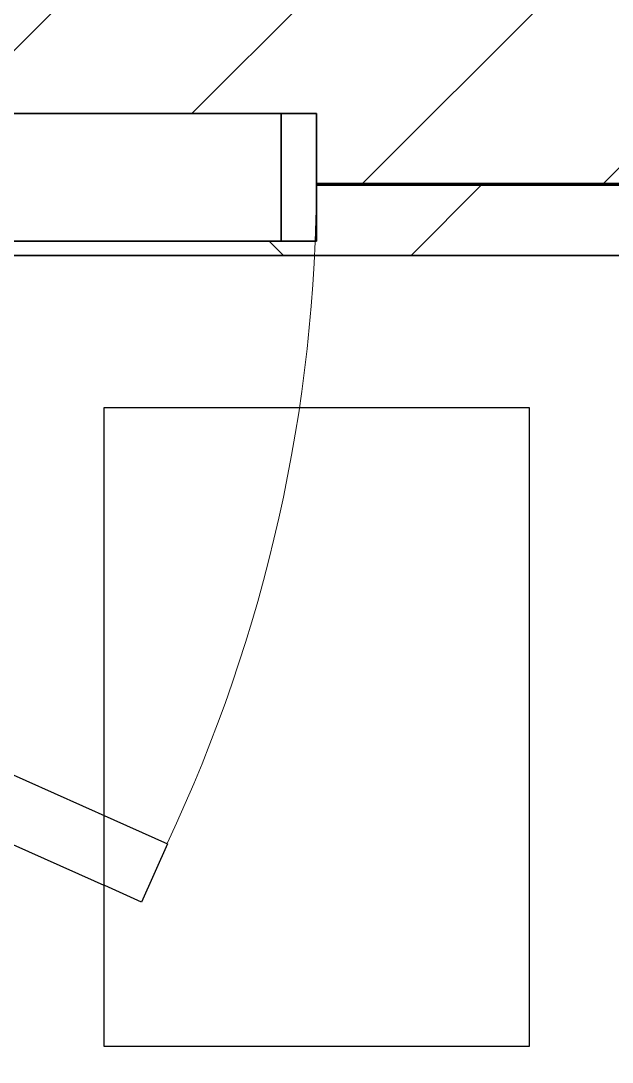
# Model space of a CAD drawing. Header units: millimetres. Extents: x -795739 to -715748, y -34378 to 22353.
# Drawn here: x -779391 to -778974, y 7325 to 8059 of the extents above; entities that cross this region are included whole.
import ezdxf
from ezdxf.xclip import XClip

# ---------------------------------------------------------------- set-up
doc = ezdxf.new("R2010")
doc.units = ezdxf.units.MM
doc.header["$XCLIPFRAME"] = 0
doc.layers.add('000 - WIPEOUT', color=250, linetype='Continuous')
doc.layers.add('A11_ALU.SOLID SHEET', color=2, linetype='Continuous')
for name, color, linetype, lineweight in [('A-DOOR', 3, 'Continuous', 25), ('A-DOOR-E', 2, 'Continuous', 25), ('A-DOOR-OPNG', 2, 'Continuous', 9), ('A-GLAZ-CURT', 2, 'Continuous', 9), ('A-WALL', 5, 'Continuous', 35), ('A-WALL-FNSH', 2, 'Continuous', 35), ('A-WALL-PATT', 1, 'Continuous', 9)]:
    doc.layers.add(name, color=color, linetype=linetype, lineweight=lineweight)

# ---------------------------------------------------------------- blocks, each defined once
blk = doc.blocks.new('DPA_AC-SG-PI - A2_1200x2000 mm-12150596-4282-01 ENLARGED LOWER PLATFORM LEVEL - REFLECTED CEILING PLAN - SHEET 3')
at = {"layer": 'A-DOOR', "lineweight": 35}
for p, q in [((575, 75), (575, -15)), ((600, 75), (575, 75)), ((600, -15), (600, 75)), ((575, -15), (600, -15))]:
    blk.add_line(p, q, dxfattribs=at)
at = {"layer": 'A-DOOR-E'}
for p, q in [((-600, 75), (600, 75)), ((575, 75), (-575, 75)), ((575, 75), (575, -15)), ((600, -15), (600, 75)), ((-556.64, 29.95), (494.88, -439.85)), ((476.52, -480.94), (-575, -11.13)), ((-456.03, -15), (575, -15)), ((600, -15), (-456.03, -15)), ((494.88, -439.85), (476.52, -480.94))]:
    blk.add_line(p, q, dxfattribs=at)
at = {"layer": 'A-DOOR-OPNG'}
blk.add_arc((-500, 30.2), 1100, 334.74419, 0, dxfattribs=at)
blk = doc.blocks.new('PPLS-PP19_Custom Tile Pattern - Custom Tile Pattern-V68-4282-01 ENLARGED LOWER PLATFORM LEVEL - REFLECTED CEILING PLAN - SHEET 3')
at = {"layer": 'A-GLAZ-CURT'}
for p, q in [((-300, 0), (300, 0)), ((300, 0), (-300, 0)), ((195.99, 0), (197.58, 0)), ((197.58, 0), (195.99, 0)), ((198.07, 0), (213.31, 0)), ((213.31, 0), (198.07, 0)), ((230.06, 0), (300, 0)), ((-300, -50), (300, -50)), ((300, -50), (-300, -50))]:
    blk.add_line(p, q, dxfattribs=at)
for points, knots in [([(103.09, 0), (101.08, 0), (86.31, 0), (63.34, 0), (35.84, 0), (12, 0), (3.08, 0), (-1.67, 0), (-2.25, 0)], [-375.435014, -375.435014, -375.435014, -375.435014, -369.147452, -330.153101, -307.516438, -285.83788, -246.234814, -234.646884, -234.646884, -234.646884, -234.646884]), ([(114.39, 0), (114.2, 0), (112.08, 0), (105.42, 0), (92.38, 0), (85.59, 0), (74.4, 0), (62.26, 0), (51.85, 0), (43.81, 0), (29.53, 0), (20.67, 0), (18.85, 0), (18.16, 0)], [-8148.58938, -8148.58938, -8148.58938, -8148.58938, -8105.191388, -7723.759874, -7531.75727, -7135.649961, -6924.452779, -6738.82075, -6548.303034, -6314.283804, -6135.05769, -5972.647715, -5832.674503, -5832.674503, -5832.674503, -5832.674503]), ([(27.44, 0), (27.9, 0), (29.54, 0), (38.07, 0), (53.39, 0), (71.67, 0), (84.83, 0), (86.01, 0), (92.51, 0), (94.33, 0)], [-5037.309798, -5037.309798, -5037.309798, -5037.309798, -4887.603822, -4705.298446, -4353.683244, -3960.84581, -3759.045785, -3336.541051, -2783.776468, -2783.776468, -2783.776468, -2783.776468]), ([(136.44, 0), (121.66, 0), (86.93, 0), (51.16, 0), (31.18, 0)], [-106.750556, -106.750556, -106.750556, -106.750556, -59.610984, 0, 0, 0, 0]), ([(130.25, 0), (122.83, 0), (104.29, 0), (76.86, 0), (57.82, 0), (46.51, 0), (41.18, 0), (36.02, 0), (35.54, 0), (35.54, 0)], [-439.039225, -439.039225, -439.039225, -439.039225, -401.860199, -357.622665, -341.267687, -334.000314, -326.15566, -319.318397, -317.489778, -317.489778, -317.489778, -317.489778]), ([(62.35, 0), (71.47, 0), (96.45, 0), (119.77, 0), (128.14, 0), (129.98, 0)], [-284.604386, -284.604386, -284.604386, -284.604386, -249.500363, -194.761443, -174.380664, -174.380664, -174.380664, -174.380664]), ([(62.35, 0), (64.14, 0), (77.42, 0), (100.57, 0), (116.36, 0), (128.63, 0), (128.95, 0)], [-103.26122, -103.26122, -103.26122, -103.26122, -97.899267, -63.759246, -39.050993, -35.895543, -35.895543, -35.895543, -35.895543]), ([(62.76, 0), (70.11, 0), (95.6, 0), (120.63, 0), (138.28, 0), (138.53, 0)], [-368.75101, -368.75101, -368.75101, -368.75101, -346.313304, -291.370682, -290.5735, -290.5735, -290.5735, -290.5735]), ([(94.4, 0), (94.4, 0), (94.64, 0), (99.11, 0), (108.97, 0), (120.79, 0), (139.94, 0), (163.31, 0), (185.23, 0), (193.62, 0), (194.69, 0), (194.79, 0)], [-2348.345796, -2348.345796, -2348.345796, -2348.345796, -2310.419338, -2233.599744, -2052.234781, -1843.028543, -1530.39897, -1095.004608, -529.74427, -295.064701, -265.121568, -265.121568, -265.121568, -265.121568]), ([(129.02, 0), (129.02, 0), (124.41, 0), (122.35, 0), (114.96, 0), (108.04, 0), (103.09, 0)], [-35.386604, -35.386604, -35.386604, -35.386604, -31.430235, -22.807238, -15.488593, 0, 0, 0, 0]), ([(157.9, 0), (156.77, 0), (151.67, 0), (143.29, 0), (134.04, 0), (126.24, 0), (118.6, 0), (114.23, 0), (111.98, 0), (105.66, 0), (105.23, 0), (105.23, 0)], [-10292.955006, -10292.955006, -10292.955006, -10292.955006, -10098.273015, -9847.788484, -9677.714971, -9567.007022, -9453.21225, -9220.200448, -9012.77275, -8966.157302, -8929.495943, -8929.495943, -8929.495943, -8929.495943]), ([(105.26, 0), (105.52, 0), (111.01, 0), (112.65, 0), (113.59, 0)], [-8920.561005, -8920.561005, -8920.561005, -8920.561005, -8814.835624, -8577.462505, -8577.462505, -8577.462505, -8577.462505]), ([(168.37, 0), (167.68, 0), (162.47, 0), (151.19, 0), (134.52, 0), (130.85, 0)], [-543.375029, -543.375029, -543.375029, -543.375029, -530.793311, -458.593899, -440.056607, -440.056607, -440.056607, -440.056607]), ([(137.1, 0), (136, 0), (134.23, 0), (131.66, 0), (131.34, 0)], [-670.405967, -670.405967, -670.405967, -670.405967, -651.020627, -648.158091, -648.158091, -648.158091, -648.158091]), ([(131.35, 0), (132.86, 0), (139.96, 0), (152.67, 0), (161.24, 0), (162.19, 0), (162.75, 0)], [-625.910216, -625.910216, -625.910216, -625.910216, -618.981161, -602.094757, -592.980799, -581.414464, -581.414464, -581.414464, -581.414464]), ([(193.8, 0), (193.33, 0), (190.11, 0), (183.13, 0), (171, 0), (161.95, 0), (161.28, 0), (158.35, 0), (157.85, 0), (157.77, 0)], [-11665.349007, -11665.349007, -11665.349007, -11665.349007, -11565.880756, -11105.624034, -10839.086983, -10768.332124, -10666.779182, -10580.760289, -10550.278881, -10550.278881, -10550.278881, -10550.278881]), ([(300, 0), (286.53, 0), (254.22, 0), (207.11, 0), (177.41, 0), (159.34, 0), (158.33, 0), (158.3, 0)], [-285.253232, -285.253232, -285.253232, -285.253232, -244.693688, -187.987675, -143.776725, -129.632772, -123.352749, -123.352749, -123.352749, -123.352749]), ([(159.07, 0), (159.13, 0), (160.84, 0), (165.21, 0), (174.15, 0), (185.98, 0), (208.82, 0), (219.42, 0), (230.06, 0)], [-115.643202, -115.643202, -115.643202, -115.643202, -114.681583, -87.660824, -65.295536, -41.623857, -24.459831, 0, 0, 0, 0]), ([(162.75, 0), (165.4, 0), (170.91, 0), (172.61, 0), (172.61, 0)], [-111.264224, -111.264224, -111.264224, -111.264224, -56.742688, -19.085662, -19.085662, -19.085662, -19.085662]), ([(198.1, 0), (190.6, 0), (181.71, 0), (174.27, 0), (169.67, 0), (168.99, 0)], [-8622.699494, -8622.699494, -8622.699494, -8622.699494, -8253.978395, -8152.463617, -8069.855175, -8069.855175, -8069.855175, -8069.855175]), ([(198.11, 0), (194.61, 0), (184.94, 0), (175.3, 0), (169.49, 0)], [-175.615296, -175.615296, -175.615296, -175.615296, -162.427601, -142.916156, -142.916156, -142.916156, -142.916156]), ([(171.51, 0), (176.48, 0), (193.23, 0), (201.73, 0), (208.81, 0), (213.9, 0), (241.96, 0), (266.73, 0), (281.71, 0), (291.71, 0), (296.52, 0), (297.86, 0), (298.09, 0)], [-7971.819559, -7971.819559, -7971.819559, -7971.819559, -7784.112253, -7606.717214, -7289.299508, -7042.621073, -6582.165592, -6068.460911, -5766.029927, -5566.724884, -5280.360606, -5199.253518, -5199.253518, -5199.253518, -5199.253518]), ([(172.07, 0), (177.66, 0), (187.87, 0), (201.08, 0), (207.47, 0), (213.96, 0), (215.11, 0)], [-255.364076, -255.364076, -255.364076, -255.364076, -237.955587, -223.92608, -215.862851, -208.75215, -208.75215, -208.75215, -208.75215]), ([(215.22, 0), (214.62, 0), (210.55, 0), (206.09, 0), (200.49, 0), (198.19, 0)], [-203.825446, -203.825446, -203.825446, -203.825446, -198.527383, -184.406837, -175.713466, -175.713466, -175.713466, -175.713466]), ([(247.1, 0), (246.76, 0), (245.04, 0), (238.34, 0), (226.56, 0), (221.1, 0), (208.3, 0), (200.23, 0), (198.38, 0)], [-9649.085549, -9649.085549, -9649.085549, -9649.085549, -9581.591397, -9406.094246, -9221.510254, -9016.44624, -8717.832359, -8627.230601, -8627.230601, -8627.230601, -8627.230601]), ([(300, 0), (288.22, 0), (262, 0), (230.43, 0), (219.94, 0), (219.02, 0)], [-12528.858583, -12528.858583, -12528.858583, -12528.858583, -11905.454923, -11162.864862, -10856.732305, -10856.732305, -10856.732305, -10856.732305]), ([(219.9, 0), (220.86, 0), (227.84, 0), (242.06, 0), (246.54, 0), (246.96, 0)], [-10670.940496, -10670.940496, -10670.940496, -10670.940496, -10511.382485, -9925.173265, -9834.877357, -9834.877357, -9834.877357, -9834.877357]), ([(284.76, 0), (284.76, 0), (285.09, 0), (287.47, 0), (293.59, 0), (297.76, 0), (300, 0)], [-4110.630118, -4110.630118, -4110.630118, -4110.630118, -4053.389046, -3959.664717, -3862.421465, -3746.95702, -3746.95702, -3746.95702, -3746.95702]), ([(297.38, 0), (295.84, 0), (291.62, 0), (285.38, 0), (284.87, 0)], [-4803.172655, -4803.172655, -4803.172655, -4803.172655, -4358.271401, -4143.037883, -4143.037883, -4143.037883, -4143.037883])]:
    blk.add_open_spline(points, degree=3, knots=knots, dxfattribs=at)
for points in [[(128.58, 0), (128.75, 0), (129.12, 0), (129.74, 0)], [(130.25, 0), (132.11, 0), (133.52, 0), (134.6, 0)], [(168.74, 0), (168.74, 0), (169.81, 0), (171.51, 0)], [(195.11, 0), (194.91, 0), (194.44, 0), (193.8, 0)]]:
    blk.add_open_spline(points, degree=3, dxfattribs=at)
blk = doc.blocks.new('PPLS-PP19_Custom Tile Pattern - Custom Tile Pattern-V69-4282-01 ENLARGED LOWER PLATFORM LEVEL - REFLECTED CEILING PLAN - SHEET 3')
at = {"layer": 'A-GLAZ-CURT'}
for p, q in [((-300, 0), (300, 0)), ((300, 0), (-300, 0)), ((-293.07, 0), (-275.75, 0)), ((-275.75, 0), (-293.07, 0)), ((-222.32, 0), (-205, 0)), ((-205, 0), (-222.32, 0))]:
    blk.add_line(p, q, dxfattribs=at)
at = {"layer": 'A-GLAZ-CURT', "flags": 128}
for points in [[(-300, 0), (-291.56, 0), (-283.3, 0), (-275.2, 0), (-267.26, 0)], [(-125.17, 0), (-128.55, 0), (-134.16, 0), (-140.03, 0), (-145.5, 0), (-150.63, 0), (-155.53, 0), (-160.27, 0), (-164.95, 0), (-169.65, 0), (-174.47, 0), (-179.49, 0), (-184.81, 0), (-190.44, 0), (-196.37, 0), (-202.58, 0), (-209.04, 0), (-215.73, 0), (-222.63, 0), (-229.72, 0), (-236.97, 0), (-244.39, 0), (-251.96, 0), (-259.67, 0), (-267.51, 0), (-275.48, 0), (-283.55, 0), (-291.73, 0), (-300, 0)], [(-266.13, 0), (-259.45, 0), (-251.77, 0), (-244.2, 0), (-236.74, 0), (-229.36, 0), (-222.06, 0), (-214.83, 0), (-207.71, 0), (-200.76, 0), (-194.02, 0), (-187.54, 0), (-181.38, 0), (-175.58, 0), (-170.25, 0), (-165.64, 0), (-162.01, 0), (-159.53, 0), (-157.46, 0), (-154.52, 0), (-149.42, 0), (-141.84, 0), (-132.81, 0), (-126.08, 0)]]:
    blk.add_lwpolyline(points, dxfattribs=at)
at = {"layer": 'A-GLAZ-CURT'}
for points, knots in [([(-300, 0), (-284.65, 0), (-236.57, 0), (-179.32, 0), (-143.3, 0), (-130.76, 0)], [-5323.127839, -5323.127839, -5323.127839, -5323.127839, -4502.809032, -2700.551212, -1330.78196, -1330.78196, -1330.78196, -1330.78196]), ([(-199.15, 0), (-204.06, 0), (-229.61, 0), (-262.56, 0), (-294.48, 0), (-300, 0)], [-15473.903569, -15473.903569, -15473.903569, -15473.903569, -15131.813646, -13729.592194, -13439.944408, -13439.944408, -13439.944408, -13439.944408]), ([(-137.88, 0), (-140.56, 0), (-147.66, 0), (-147.69, 0), (-158.72, 0), (-174.02, 0), (-185.59, 0), (-209.77, 0), (-232.01, 0), (-255.22, 0), (-262.59, 0), (-264.9, 0), (-265.4, 0)], [-3187.727384, -3187.727384, -3187.727384, -3187.727384, -2919.378265, -2477.344047, -2237.412286, -2029.680487, -1755.085331, -1400.429864, -858.079193, -543.655514, -208.940337, 0, 0, 0, 0]), ([(-258.6, 0), (-257.91, 0), (-254.26, 0), (-241.25, 0), (-225.99, 0), (-213.1, 0), (-204.57, 0), (-199.88, 0), (-198.26, 0)], [-5722.54675, -5722.54675, -5722.54675, -5722.54675, -5657.471696, -5413.335975, -5017.494783, -4832.723979, -4666.091899, -4575.999554, -4575.999554, -4575.999554, -4575.999554]), ([(-133.82, 0), (-135.51, 0), (-137.8, 0), (-149.31, 0), (-162.01, 0), (-177.91, 0), (-199.46, 0), (-216.65, 0), (-231.26, 0), (-233.46, 0), (-234, 0)], [-2731.647847, -2731.647847, -2731.647847, -2731.647847, -2418.507304, -2308.929706, -2113.765672, -1763.376603, -1422.553702, -978.033455, -846.069444, -682.911962, -682.911962, -682.911962, -682.911962]), ([(-233.49, 0), (-233.44, 0), (-232.38, 0), (-230.74, 0), (-225.3, 0), (-223.63, 0)], [-455.274641, -455.274641, -455.274641, -455.274641, -440.605512, -119.536984, 0, 0, 0, 0]), ([(-223.63, 0), (-219.39, 0), (-210.42, 0), (-201.66, 0), (-198.26, 0)], [-5463.295695, -5463.295695, -5463.295695, -5463.295695, -5161.076232, -4971.895211, -4971.895211, -4971.895211, -4971.895211]), ([(-72.93, 0), (-75.51, 0), (-91.45, 0), (-130.49, 0), (-174.76, 0), (-198.26, 0)], [-19442.345229, -19442.345229, -19442.345229, -19442.345229, -18935.241197, -17136.203329, -15494.599736, -15494.599736, -15494.599736, -15494.599736]), ([(-197.96, 0), (-194, 0), (-184.17, 0), (-171.77, 0), (-158.7, 0), (-157.22, 0)], [-4570.356129, -4570.356129, -4570.356129, -4570.356129, -4349.945572, -4000.813434, -3840.635403, -3840.635403, -3840.635403, -3840.635403]), ([(-197.48, 0), (-193.56, 0), (-184.64, 0), (-169.02, 0), (-152.12, 0), (-138.64, 0), (-132.46, 0), (-131.12, 0)], [-4957.434982, -4957.434982, -4957.434982, -4957.434982, -4739.070012, -4465.409639, -4149.119819, -3839.893365, -3743.369272, -3743.369272, -3743.369272, -3743.369272]), ([(-152.35, 0), (-151.03, 0), (-147.71, 0), (-143.57, 0), (-138.62, 0)], [-3494.978217, -3494.978217, -3494.978217, -3494.978217, -3371.022232, -3227.460399, -3227.460399, -3227.460399, -3227.460399]), ([(-118.78, 0), (-121.86, 0), (-126.28, 0), (-136.96, 0), (-147.46, 0), (-150.03, 0), (-150.57, 0)], [-5938.474035, -5938.474035, -5938.474035, -5938.474035, -5700.061948, -5508.838257, -5298.784692, -5196.16478, -5196.16478, -5196.16478, -5196.16478]), ([(-150.34, 0), (-150.07, 0), (-147.75, 0), (-142.6, 0), (-127.26, 0), (-107.3, 0), (-90.42, 0), (-75.26, 0), (-68.41, 0), (-65.12, 0), (-63.63, 0)], [-4948.728362, -4948.728362, -4948.728362, -4948.728362, -4883.323924, -4440.880425, -4054.690705, -3793.097032, -3402.597032, -3144.956779, -3050.982048, -2969.237017, -2969.237017, -2969.237017, -2969.237017]), ([(-26.75, 0), (-27.82, 0), (-36.18, 0), (-53.55, 0), (-78.2, 0), (-110.94, 0), (-130.52, 0), (-147.74, 0), (-149.07, 0)], [-8718.362214, -8718.362214, -8718.362214, -8718.362214, -8532.293389, -8073.216054, -7508.296369, -7004.680444, -6449.282163, -6277.220794, -6277.220794, -6277.220794, -6277.220794]), ([(-148.23, 0), (-146.94, 0), (-140.15, 0), (-137.28, 0), (-133.93, 0), (-128.78, 0), (-126.5, 0)], [-6162.058746, -6162.058746, -6162.058746, -6162.058746, -6017.569127, -5560.701257, -5364.112219, -5231.017328, -5231.017328, -5231.017328, -5231.017328]), ([(-86.16, 0), (-91.37, 0), (-104.13, 0), (-122.65, 0), (-139.03, 0), (-146.11, 0), (-146.95, 0)], [-1681.3698, -1681.3698, -1681.3698, -1681.3698, -1374.161226, -945.742622, -741.901385, -489.130243, -489.130243, -489.130243, -489.130243]), ([(-146.69, 0), (-146.59, 0), (-145.49, 0), (-138.96, 0), (-133.64, 0), (-131.07, 0)], [-420.34245, -420.34245, -420.34245, -420.34245, -406.956646, -290.263673, -140.11415, -140.11415, -140.11415, -140.11415]), ([(-127.41, 0), (-131.63, 0), (-133.16, 0), (-134.09, 0), (-134.15, 0)], [-8540.990293, -8540.990293, -8540.990293, -8540.990293, -8266.114998, -8246.473386, -8246.473386, -8246.473386, -8246.473386]), ([(-120.13, 0), (-120.14, 0), (-120.24, 0), (-121.3, 0), (-129.25, 0), (-133.82, 0)], [-2933.992132, -2933.992132, -2933.992132, -2933.992132, -2920.575025, -2840.280255, -2731.647847, -2731.647847, -2731.647847, -2731.647847]), ([(-130.45, 0), (-130.23, 0), (-127.35, 0), (-117.33, 0), (-92.04, 0), (-74.73, 0), (-65.19, 0), (-62.4, 0)], [-7333.437022, -7333.437022, -7333.437022, -7333.437022, -7293.749979, -6839.55839, -6236.997189, -5713.340575, -5207.005895, -5207.005895, -5207.005895, -5207.005895]), ([(-130.37, 0), (-127.5, 0), (-120.14, 0), (-110.8, 0), (-99.5, 0), (-91.46, 0)], [-1316.689731, -1316.689731, -1316.689731, -1316.689731, -1002.059161, -460.363443, 0, 0, 0, 0]), ([(-130.31, 0), (-129.29, 0), (-126.42, 0), (-124.19, 0), (-123.43, 0), (-123.28, 0)], [-3723.650177, -3723.650177, -3723.650177, -3723.650177, -3647.167523, -3488.92562, -3439.852845, -3439.852845, -3439.852845, -3439.852845]), ([(-113.43, 0), (-113.44, 0), (-113.96, 0), (-119.73, 0), (-125.43, 0), (-127.03, 0), (-127.41, 0)], [-328.499627, -328.499627, -328.499627, -328.499627, -282.672656, -98.539552, -24.539552, 0, 0, 0, 0]), ([(-126.5, 0), (-122.44, 0), (-108.71, 0), (-86.68, 0), (-69.11, 0), (-62.52, 0)], [-5231.017328, -5231.017328, -5231.017328, -5231.017328, -4994.692869, -4542.524482, -4008.285538, -4008.285538, -4008.285538, -4008.285538]), ([(-125.15, 0), (-124.93, 0), (-121.96, 0), (-113.01, 0), (-98.9, 0), (-85.29, 0), (-71.67, 0), (-65.93, 0), (-65.07, 0)], [-3362.7396, -3362.7396, -3362.7396, -3362.7396, -3342.215224, -3074.362186, -2902.289527, -2605.247022, -2322.099534, -2241.8264, -2241.8264, -2241.8264, -2241.8264]), ([(-122.08, 0), (-122.01, 0), (-121.69, 0), (-121.2, 0), (-120.88, 0)], [-3136.336417, -3136.336417, -3136.336417, -3136.336417, -3110.304437, -3035.164275, -3035.164275, -3035.164275, -3035.164275]), ([(-36.33, 0), (-36.43, 0), (-37.27, 0), (-45.02, 0), (-46.13, 0), (-60.59, 0), (-81.23, 0), (-99.51, 0), (-114.02, 0), (-117.28, 0), (-118.78, 0)], [-1855.773136, -1855.773136, -1855.773136, -1855.773136, -1810.870157, -1672.078046, -1405.135169, -1060.00838, -740.068933, -229.489605, -116.330425, 0, 0, 0, 0]), ([(-117.74, 0), (-117.19, 0), (-114.78, 0), (-113.43, 0), (-113.43, 0)], [-821.249067, -821.249067, -821.249067, -821.249067, -394.672656, -330.879064, -330.879064, -330.879064, -330.879064]), ([(-62.5, 0), (-69.03, 0), (-85.87, 0), (-107.61, 0), (-116.56, 0), (-117.56, 0)], [-2787.066758, -2787.066758, -2787.066758, -2787.066758, -2193.204658, -1433.981041, -985.49888, -985.49888, -985.49888, -985.49888]), ([(-115.82, 0), (-114.96, 0), (-110.41, 0), (-96.78, 0), (-79.55, 0), (-68.28, 0), (-62.72, 0)], [-5724.064692, -5724.064692, -5724.064692, -5724.064692, -5430.283136, -5103.229623, -4799.173296, -4506.178587, -4506.178587, -4506.178587, -4506.178587]), ([(5.46, 0), (4.59, 0), (0.72, 0), (-12.23, 0), (-25.64, 0), (-40, 0), (-56.24, 0), (-75.59, 0), (-94, 0), (-112.01, 0), (-114.94, 0), (-115.63, 0)], [-2787.993039, -2787.993039, -2787.993039, -2787.993039, -2720.818881, -2518.50168, -2125.455881, -1792.521578, -1466.981642, -1208.454564, -789.402658, -501.969187, -243.577221, -243.577221, -243.577221, -243.577221])]:
    blk.add_open_spline(points, degree=3, knots=knots, dxfattribs=at)
for points in [[(-134.15, 0), (-133.48, 0), (-132.47, 0), (-130.93, 0)], [(-130.34, 0), (-128.27, 0), (-126.51, 0), (-125.15, 0)]]:
    blk.add_open_spline(points, degree=3, dxfattribs=at)
blk = doc.blocks.new('*U553')
at = {"layer": 'A-GLAZ-CURT', "rotation": 180}
for name, p in [('PPLS-PP19_Custom Tile Pattern - Custom Tile Pattern-V68-4282-01 ENLARGED LOWER PLATFORM LEVEL - REFLECTED CEILING PLAN - SHEET 3', (0, 4315)), ('PPLS-PP19_Custom Tile Pattern - Custom Tile Pattern-V69-4282-01 ENLARGED LOWER PLATFORM LEVEL - REFLECTED CEILING PLAN - SHEET 3', (-600, 4315))]:
    blk.add_blockref(name, p, dxfattribs=at)
blk = doc.blocks.new('*U942')
at = {"color": 3}
blk.add_wipeout([(-225, -50), (225, -50), (225, -350), (-225, -350)], dxfattribs=at).dxf.layer = '000 - WIPEOUT'
at = {"layer": 'A11_ALU.SOLID SHEET', "color": 0, "linetype": 'ByBlock'}
blk.add_lwpolyline([(-225, -350), (225, -350), (225, -50), (-225, -50)], close=True, dxfattribs=at)
blk = doc.blocks.new('*U1025')
blk.add_lwpolyline([(-38349, 4315), (-38349, 2757.5), (-41450, 2757.5), (-41450, 4315), (-49246.8, 4315), (-49246.8, 550), (-30509.06, 550), (-30509.06, 4315), (-38349, 4315)])
at = {"layer": 'A11_ALU.SOLID SHEET', "linetype": 'ByBlock', "rotation": 90}
blk.add_blockref('*U942', (-34700, 3982.5), dxfattribs=at)
blk = doc.blocks.new('DPA_AC-SG-PI - A2_1200x2000 mm-12150596-4180-01 LOWER PLATFORM LEVEL - REFLECTED CEILING PLAN')
at = {"layer": 'A-DOOR', "lineweight": 9}
for p, q in [((575, 75), (575, -15)), ((600, 75), (575, 75)), ((600, -15), (600, 75)), ((575, -15), (600, -15))]:
    blk.add_line(p, q, dxfattribs=at)
at = {"layer": 'A-DOOR-E'}
for p, q in [((-600, 75), (600, 75)), ((575, 75), (-575, 75)), ((575, 75), (575, -15)), ((600, -15), (600, 75)), ((-556.64, 29.95), (494.88, -439.85)), ((476.52, -480.94), (-575, -11.13)), ((-456.03, -15), (575, -15)), ((600, -15), (-456.03, -15)), ((494.88, -439.85), (476.52, -480.94))]:
    blk.add_line(p, q, dxfattribs=at)
at = {"layer": 'A-DOOR-OPNG'}
blk.add_arc((-500, 30.2), 1100, 334.74419, 0, dxfattribs=at)
blk = doc.blocks.new('C-1-PP19-AR-4180-01-B_20250908-040939_EXDOWNLIGHT')
at = {"layer": 'A-DOOR-E'}
blk.add_blockref('DPA_AC-SG-PI - A2_1200x2000 mm-12150596-4180-01 LOWER PLATFORM LEVEL - REFLECTED CEILING PLAN', (-35100, 4340), dxfattribs=at)

msp = doc.modelspace()

# ---------------------------------------------------------------- hatches: boundary and pattern name
at = {"layer": 'A-WALL-PATT', "lineweight": 9}
h = msp.add_hatch(dxfattribs=at)
h.set_pattern_fill('FP_2', color=256, style=0, pattern_type=2)
h.set_pattern_definition([(45, (0, 0), (-84.852814, 84.852814), [])])
h.paths.add_polyline_path([(-767597.37, 7944.02), (-767597.37, 8144.02), (-783082.37, 8144.02), (-783082.37, 7944.02), (-780382.37, 7944.02), (-780382.37, 7994.02), (-779182.37, 7994.02), (-779182.37, 7944.02), (-767847.32, 7944.02)])

# ---------------------------------------------------------------- linework, layer by layer
at = {"layer": 'A-WALL', "color": 7, "lineweight": 70}
msp.add_line((-774897.32, 7944.02), (-779182.37, 7944.02), dxfattribs=at)
at = {"layer": 'A-WALL-FNSH', "color": 250}
msp.add_line((-779182.37, 7944.02), (-774897.32, 7944.02), dxfattribs=at)

# ---------------------------------------------------------------- block references
ref = msp.add_blockref('*U1025', (-744682.37, 3579.02))
XClip(ref).set_block_clipping_path([(-45801.3280238605, -9620.0077451947), (23704.0078937773, 10334.9999958097)])

# ---------------------------------------------------------------- next in the draw order: hatches: boundary and pattern name
at = {"layer": 'A-WALL-PATT', "lineweight": 9}
h = msp.add_hatch(dxfattribs=at)
h.set_pattern_fill('FP_3', color=256, style=0, pattern_type=2)
h.set_pattern_definition([(45, (0, 0), (-212.13203, 212.13203), []), (135, (0, 0), (-212.13203, -212.13203), [])])
h.paths.add_polyline_path([(-774897.32, 7894.02), (-774897.32, 7944.02), (-779182.37, 7944.02), (-779182.37, 7904.02), (-780238.41, 7904.02), (-780216.03, 7894.02), (-775279.41, 7894.02)])
h.paths.add_polyline_path([(-780357.37, 7894.02), (-780326.34, 7894.02), (-780348.72, 7904.02), (-780382.37, 7904.02), (-780382.37, 7944.02), (-783032.37, 7944.02), (-783032.37, 7894.02), (-780382.37, 7894.02)])

# ---------------------------------------------------------------- next in the draw order: linework, layer by layer
at = {"layer": 'A-WALL-FNSH', "color": 250}
for p, q in [((-779182.37, 7894.02), (-780216.03, 7894.02)), ((-774897.32, 7894.02), (-779182.37, 7894.02))]:
    msp.add_line(p, q, dxfattribs=at)

# ---------------------------------------------------------------- next in the draw order: block references
ref = msp.add_blockref('C-1-PP19-AR-4180-01-B_20250908-040939_EXDOWNLIGHT', (-744682.37, 3579.02))
XClip(ref).set_block_clipping_path([(-45801.3280238605, -9620.0077451947), (23704.0078937773, 10334.9999958097)])
msp.add_blockref('*U553', (-778882.37, 3579.02))
at = {"layer": 'A-DOOR-E'}
msp.add_blockref('DPA_AC-SG-PI - A2_1200x2000 mm-12150596-4282-01 ENLARGED LOWER PLATFORM LEVEL - REFLECTED CEILING PLAN - SHEET 3', (-779782.37, 7919.02), dxfattribs=at)

doc.saveas('drawing.dxf')
